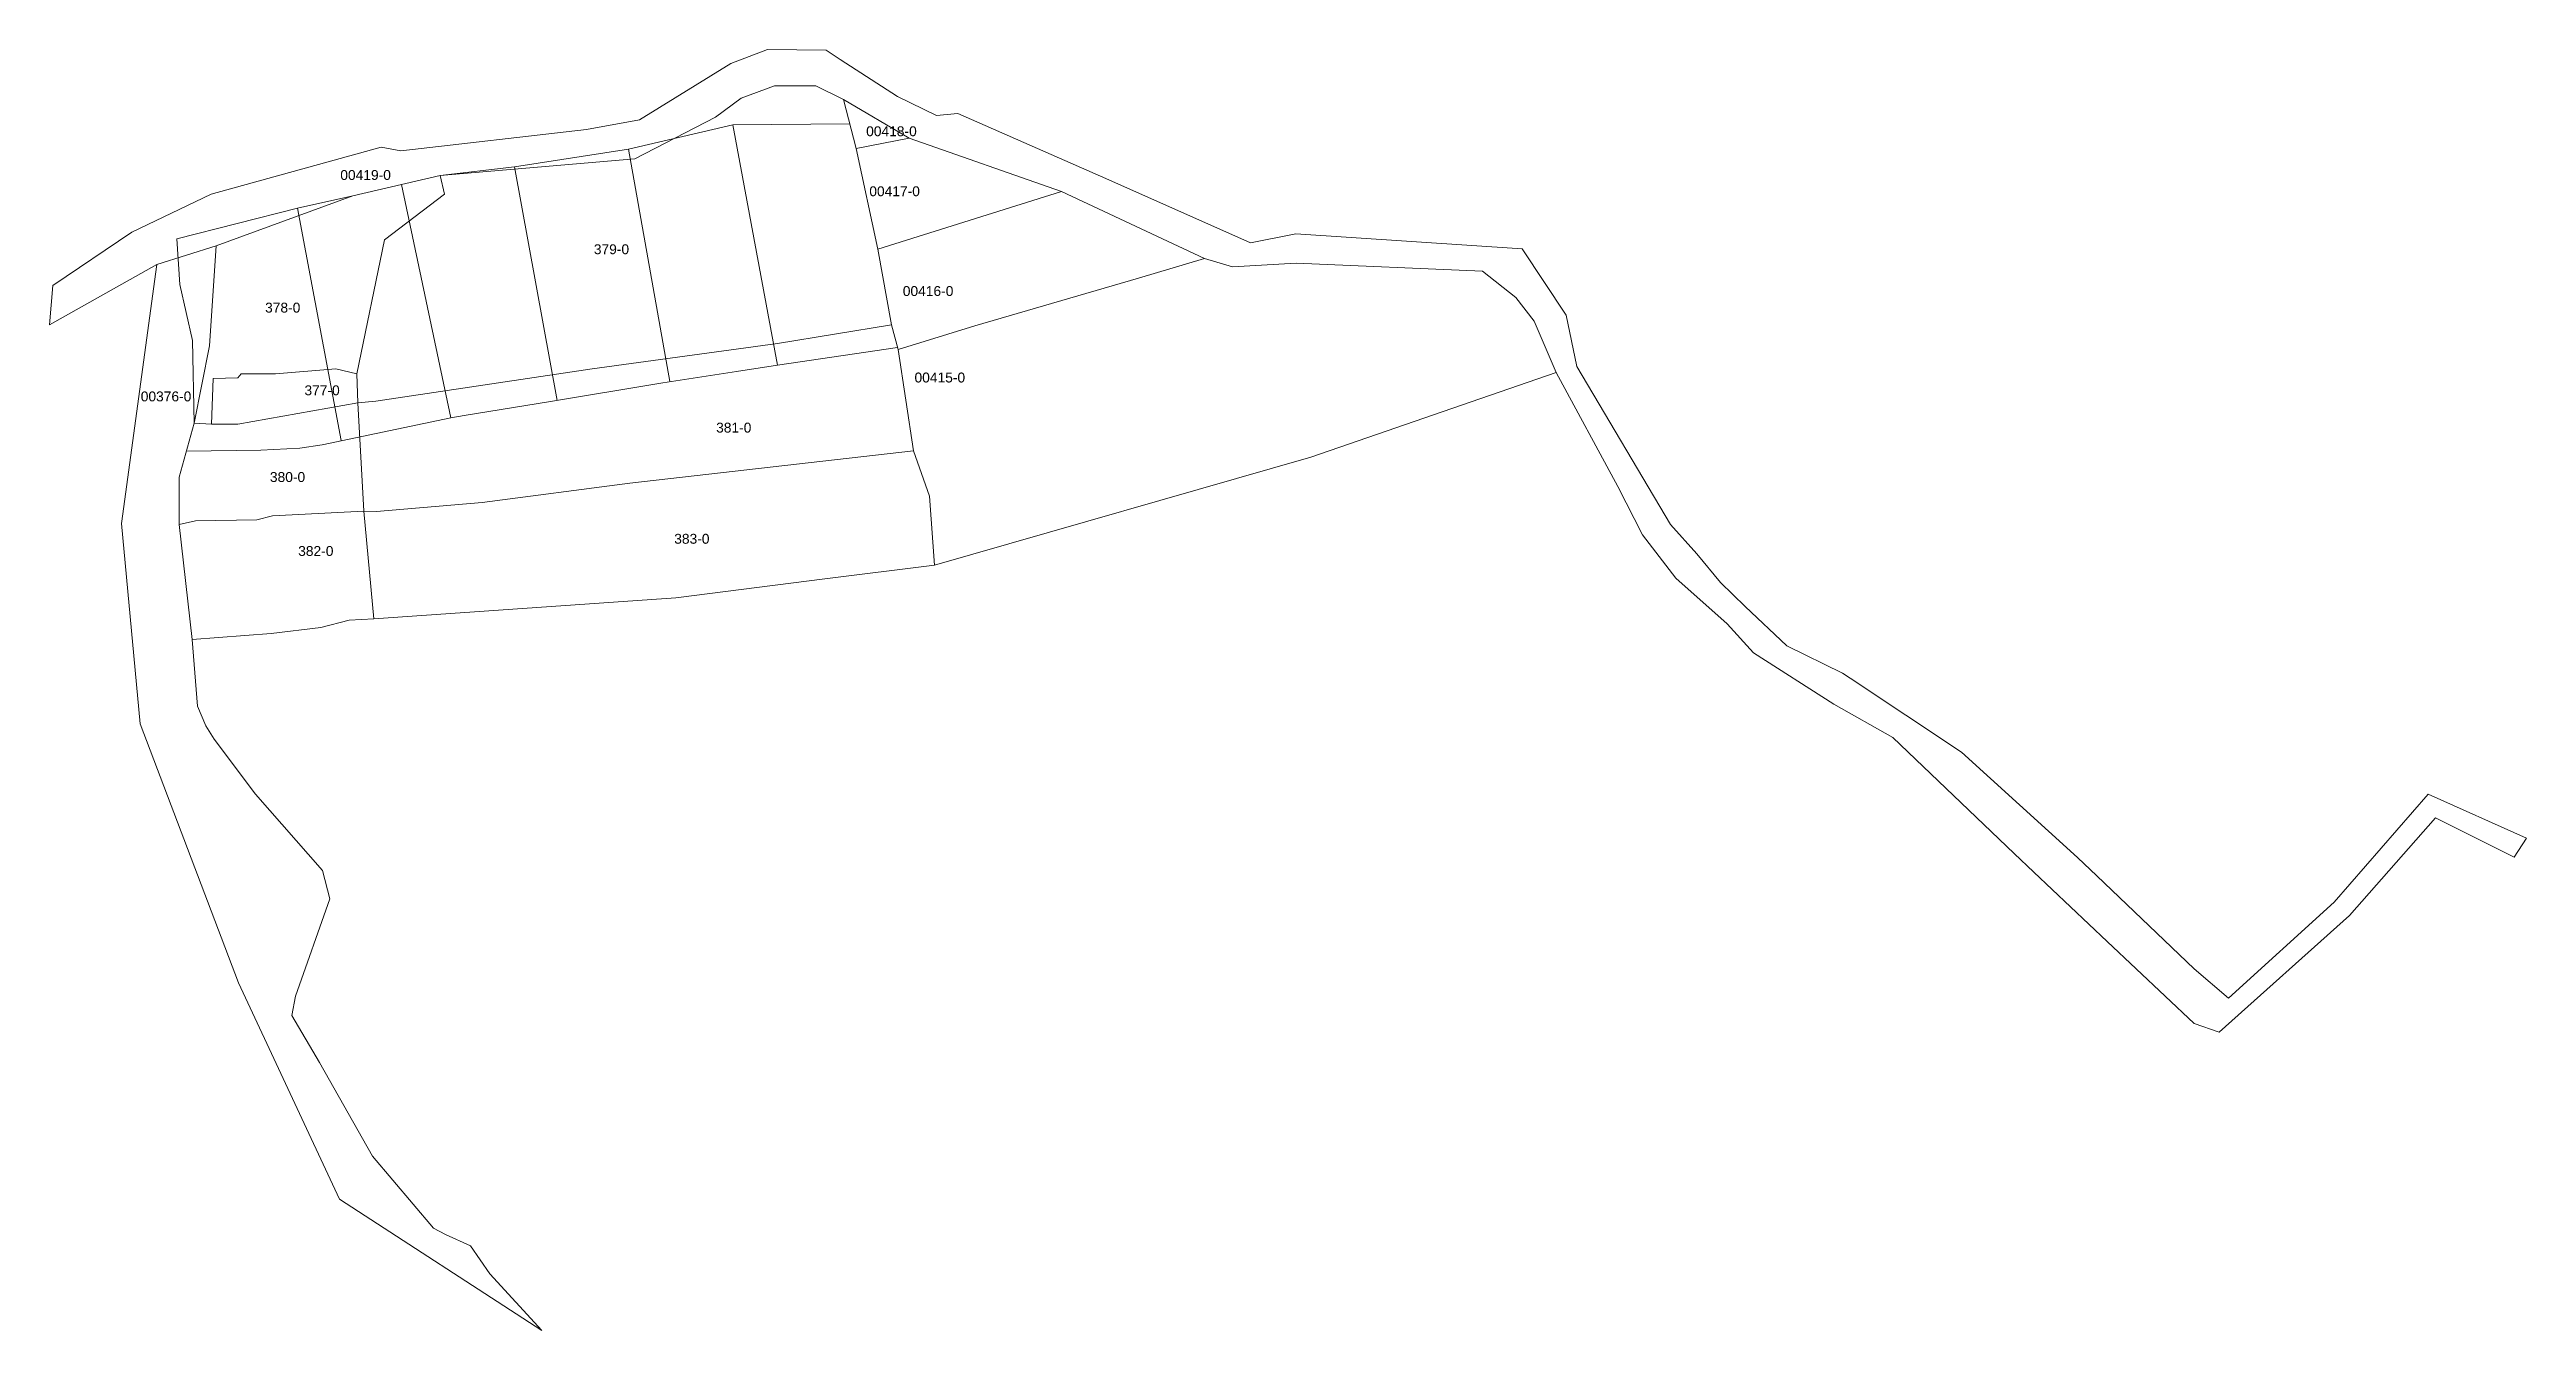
# Model space of a CAD drawing. Header units: metres. Extents: x 7511018 to 7511645, y 4700486 to 4700810.
import ezdxf
from ezdxf.enums import TextEntityAlignment as Align

# ---------------------------------------------------------------- set-up
doc = ezdxf.new("R2010")
doc.units = ezdxf.units.M
doc.layers.get('0').update_dxf_attribs({"lineweight": 0})
for name, color, linetype, lineweight in [('Ndarjet', 1, 'Continuous', 0), ('Nr Parceles Baze', 7, 'Continuous', 0), ('Nr-Kojshi', 254, 'Continuous', 0), ('Parc-Baz', 7, 'Continuous', 0), ('Parc-Kojshi', 254, 'Continuous', 0), ('rregullimi-kufirit', 5, 'Continuous', 0)]:
    doc.layers.add(name, color=color, linetype=linetype, lineweight=lineweight)
doc.styles.get("Standard").update_dxf_attribs({"font": 'arial.ttf'})

# ---------------------------------------------------------------- blocks, each defined once
blk = doc.blocks.new('ACMAP_ANN_TEMPLATE_PIN-SUN')
blk.add_attdef('PIN', text='', height=2.5).set_placement((366708.21, 310584.18), align=Align.MIDDLE)

msp = doc.modelspace()

# ---------------------------------------------------------------- linework, layer by layer
at = {"layer": 'Ndarjet', "flags": 128}
for points, elevation in [([(7511175.12, 4700725.91), (7511164.66, 4700784.78)], 592.04), ([(7511135.83, 4700780.28), (7511146.61, 4700721.12)], 592.56), ([(7511119.68, 4700716.76), (7511107.15, 4700775.82)], 591.98), ([(7511232.83, 4700734.55), (7511202.37, 4700730.08), (7511192.04, 4700728.5), (7511173.33, 4700725.63), (7511144.42, 4700720.75), (7511123.03, 4700717.31), (7511119.68, 4700716.76), (7511087.05, 4700709.92), (7511081.44, 4700709.04), (7511071.58, 4700708.55), (7511052.72, 4700708.29)], 591.98)]:
    msp.add_lwpolyline(points, dxfattribs=dict(at, elevation=elevation))
for points in [[(7511191.12, 4700790.97), (7511202.37, 4700730.08)], [(7511080.87, 4700769.86), (7511091.88, 4700710.95)]]:
    msp.add_lwpolyline(points, dxfattribs=at)
at = {"layer": 'Parc-Baz', "linetype": 'Continuous'}
for points in [[(7511231.29, 4700740.25), (7511227.82, 4700759.43), (7511222.33, 4700784.97), (7511219.09, 4700797.39), (7511212.12, 4700800.8), (7511201.6, 4700800.81), (7511193.24, 4700797.71), (7511186.74, 4700792.91), (7511166.29, 4700782.38), (7511116.96, 4700778.12), (7511118.09, 4700773.39), (7511102.84, 4700761.83), (7511095.88, 4700727.86), (7511096.12, 4700720.56), (7511100.64, 4700720.93), (7511155.48, 4700729.12), (7511202.41, 4700735.53), (7511231.29, 4700740.25)], [(7511102.84, 4700761.83), (7511118.09, 4700773.39), (7511116.96, 4700778.12), (7511094.87, 4700772.94), (7511060.27, 4700760.31), (7511058.58, 4700734.93), (7511054.67, 4700715.39), (7511059.07, 4700715.13), (7511059.44, 4700726.69), (7511065.75, 4700726.89), (7511066.55, 4700727.87), (7511075.29, 4700727.84), (7511090.55, 4700729.11), (7511095.88, 4700727.86), (7511102.84, 4700761.83)], [(7511236.84, 4700708.33), (7511232.96, 4700734.04), (7511231.29, 4700740.25), (7511202.41, 4700735.53), (7511155.48, 4700729.12), (7511100.64, 4700720.93), (7511096.12, 4700720.56), (7511097.67, 4700693.12), (7511100.84, 4700692.96), (7511127.6, 4700695.28), (7511164.97, 4700700.17), (7511236.84, 4700708.33)], [(7511096.12, 4700720.56), (7511095.88, 4700727.86), (7511090.55, 4700729.11), (7511075.29, 4700727.84), (7511066.55, 4700727.87), (7511065.75, 4700726.89), (7511059.44, 4700726.69), (7511059.07, 4700715.13), (7511065.75, 4700715.12), (7511096.12, 4700720.56)], [(7511097.67, 4700693.12), (7511096.12, 4700720.56), (7511065.75, 4700715.12), (7511059.07, 4700715.13), (7511054.67, 4700715.39), (7511050.89, 4700701.67), (7511050.89, 4700689.69), (7511055, 4700690.67), (7511070.51, 4700690.92), (7511074.54, 4700691.89), (7511097.67, 4700693.12)]]:
    msp.add_lwpolyline(points, close=True, dxfattribs=at)
at = {"layer": 'Parc-Kojshi', "linetype": 'Continuous'}
for points in [[(7511218.29, 4700807.54), (7511232.81, 4700798.11), (7511242.67, 4700793.35), (7511248.09, 4700793.81), (7511286.3, 4700777.03), (7511322.18, 4700761.02), (7511333.65, 4700763.34), (7511390.96, 4700759.5), (7511402.11, 4700742.77), (7511404.88, 4700729.77), (7511428.54, 4700689.71), (7511435.2, 4700682.29), (7511441.24, 4700675), (7511447.44, 4700668.91), (7511458.07, 4700658.96), (7511472.15, 4700652.05), (7511474.09, 4700650.76), (7511502.24, 4700632.02), (7511531.66, 4700605.35), (7511536.52, 4700600.68), (7511561.19, 4700577.11), (7511569.86, 4700569.71), (7511596.67, 4700594.03), (7511620.46, 4700621.38), (7511645.35, 4700610.21), (7511642.28, 4700605.43), (7511622.33, 4700615.4), (7511600.52, 4700590.67), (7511567.53, 4700561.08), (7511561.23, 4700563.25), (7511539.17, 4700584.06), (7511520.57, 4700601.59), (7511515.61, 4700606.34), (7511484.84, 4700635.77), (7511469.92, 4700644.21), (7511449.61, 4700657.21), (7511442.95, 4700664.5), (7511429.95, 4700676.11), (7511421.5, 4700687.05), (7511415.24, 4700699.36), (7511399.64, 4700728.2), (7511394.07, 4700741.21), (7511389.43, 4700747.25), (7511380.99, 4700753.89), (7511333.76, 4700755.91), (7511317.67, 4700754.98), (7511310.54, 4700757.06), (7511274.37, 4700774.04), (7511235.74, 4700787.56), (7511219.09, 4700797.39), (7511212.12, 4700800.8), (7511201.6, 4700800.81), (7511193.24, 4700797.71), (7511186.74, 4700792.91), (7511166.29, 4700782.38), (7511116.96, 4700778.12), (7511094.87, 4700772.94), (7511060.27, 4700760.31), (7511045.17, 4700755.57), (7511018.03, 4700740.26), (7511018.84, 4700750.27), (7511038.85, 4700763.8), (7511058.98, 4700773.39), (7511102, 4700785.29), (7511107.04, 4700784.36), (7511154.04, 4700789.81), (7511167.42, 4700792.25), (7511190.55, 4700806.48), (7511199.84, 4700810.04), (7511214.76, 4700809.83), (7511218.29, 4700807.54)], [(7511235.74, 4700787.56), (7511222.33, 4700784.97), (7511219.09, 4700797.39), (7511235.74, 4700787.56)], [(7511274.37, 4700774.04), (7511227.82, 4700759.43), (7511222.33, 4700784.97), (7511235.74, 4700787.56), (7511274.37, 4700774.04)], [(7511310.54, 4700757.06), (7511293.83, 4700752.15), (7511252.42, 4700740.05), (7511232.96, 4700734.04), (7511231.29, 4700740.25), (7511227.82, 4700759.43), (7511274.37, 4700774.04), (7511310.54, 4700757.06)], [(7511045.17, 4700755.57), (7511060.27, 4700760.31), (7511058.58, 4700734.93), (7511054.67, 4700715.39), (7511050.89, 4700701.67), (7511050.89, 4700689.69), (7511054.19, 4700660.54), (7511055.53, 4700643.68), (7511057.6, 4700638.68), (7511059.72, 4700635.33), (7511070.18, 4700621.37), (7511087.19, 4700602.01), (7511089.06, 4700594.91), (7511080.36, 4700570.17), (7511079.38, 4700565.3), (7511086.38, 4700553.42), (7511099.85, 4700529.64), (7511115.26, 4700511.46), (7511118.32, 4700509.84), (7511124.63, 4700506.97), (7511129.51, 4700499.88), (7511142.72, 4700485.52), (7511091.46, 4700518.79), (7511065.89, 4700573.56), (7511041, 4700639.19), (7511036.24, 4700689.95), (7511045.17, 4700755.57)], [(7511399.64, 4700728.2), (7511337.44, 4700706.77), (7511242.18, 4700679.42), (7511240.91, 4700696.9), (7511236.84, 4700708.33), (7511232.96, 4700734.04), (7511252.42, 4700740.05), (7511293.83, 4700752.15), (7511310.54, 4700757.06), (7511317.67, 4700754.98), (7511333.76, 4700755.91), (7511380.99, 4700753.89), (7511389.43, 4700747.25), (7511394.07, 4700741.21), (7511399.64, 4700728.2)], [(7511242.18, 4700679.42), (7511240.91, 4700696.9), (7511236.84, 4700708.33), (7511164.97, 4700700.17), (7511127.6, 4700695.28), (7511100.84, 4700692.96), (7511097.67, 4700693.12), (7511100.2, 4700665.78), (7511176.66, 4700671.14), (7511214.36, 4700675.91), (7511242.18, 4700679.42)], [(7511100.2, 4700665.78), (7511097.67, 4700693.12), (7511074.54, 4700691.89), (7511070.51, 4700690.92), (7511055, 4700690.67), (7511050.89, 4700689.69), (7511054.19, 4700660.54), (7511074.17, 4700662.13), (7511086.71, 4700663.59), (7511093.91, 4700665.44), (7511100.2, 4700665.78)]]:
    msp.add_lwpolyline(points, close=True, dxfattribs=at)
at = {"layer": 'rregullimi-kufirit', "flags": 128}
msp.add_lwpolyline([(7511116.96, 4700778.12), (7511135.83, 4700780.28), (7511164.66, 4700784.78), (7511191.12, 4700790.97), (7511220.71, 4700791.19)], dxfattribs=at)
at = {"layer": 'rregullimi-kufirit', "elevation": 592.79, "flags": 128}
msp.add_lwpolyline([(7511054.66, 4700715.4), (7511054.25, 4700736.31), (7511051.07, 4700750.53), (7511050.29, 4700762.09), (7511080.87, 4700769.86), (7511094.87, 4700772.94)], dxfattribs=at)

# ---------------------------------------------------------------- block references
at = {"layer": 'Nr-Kojshi'}
for p, values in [((7144523.05, 4390205.15), {'PIN': '00418-0'}), ((7144389.87, 4390194.07), {'PIN': '00419-0'}), ((7144523.85, 4390189.95), {'PIN': '00417-0'}), ((7144532.33, 4390164.67), {'PIN': '00416-0'}), ((7144339.33, 4390137.97), {'PIN': '00376-0'}), ((7144535.3, 4390142.76), {'PIN': '00415-0'})]:
    msp.add_blockref('ACMAP_ANN_TEMPLATE_PIN-SUN', p, dxfattribs=at).add_auto_attribs(values)

# ---------------------------------------------------------------- texts
at = {"layer": 'Nr Parceles Baze'}
for s, p in [('379-0', (7511160.35, 4700759.44)), ('378-0', (7511077.09, 4700744.65)), ('377-0', (7511087.06, 4700723.7)), ('381-0', (7511191.32, 4700714.25)), ('380-0', (7511078.31, 4700701.73))]:
    msp.add_text(s, height=2.5, dxfattribs=at).set_placement(p, align=Align.MIDDLE_CENTER)
at = {"layer": 'Nr-Kojshi'}
for s, p in [('383-0', (7511180.71, 4700686.08)), ('382-0', (7511085.47, 4700682.99))]:
    msp.add_text(s, height=2.5, dxfattribs=at).set_placement(p, align=Align.MIDDLE_CENTER)

doc.saveas('drawing.dxf')
